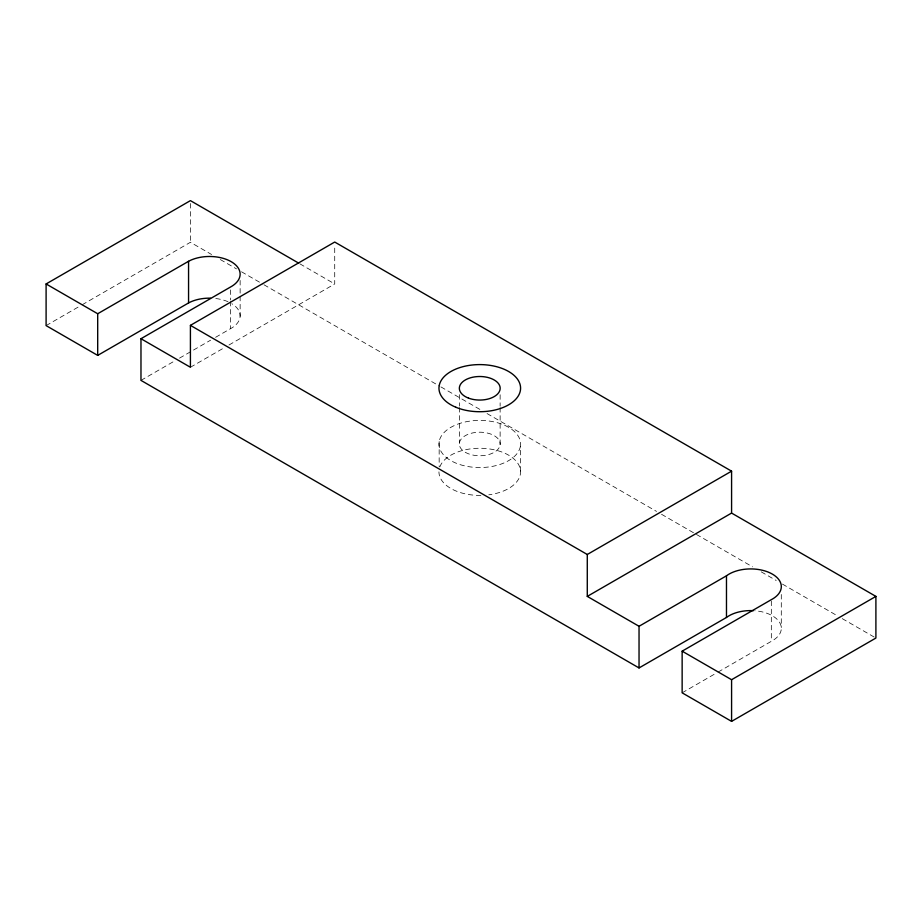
<?xml version="1.0" encoding="UTF-8"?>
<svg xmlns="http://www.w3.org/2000/svg" width="922" height="922" viewBox="0 0 922 922"><rect width="100%" height="100%" fill="white"/><g stroke="black" fill="none" stroke-linecap="round" stroke-linejoin="round"><path stroke-width="0.69" stroke-dasharray="4.61 3.46" d="M46.1 325.604L80.929 305.493M82.173 304.779L190.416 242.29L211.599 254.518M140.974 380.383L174.546 360.998M179.525 358.128L210.608 340.183M215.587 337.314L230.5 328.693A30.61 17.679 0 0 0 231.837 303.707M190.416 367.267L224 347.871M228.979 345.001L334.721 283.953L334.721 244.837M682.142 692.825L716.82 672.795M718.065 672.08L771.322 641.332A30.61 17.679 0 0 0 779.931 622.995A30.61 17.679 0 0 0 754.784 610.744M299.892 263.842L334.721 283.953M220.323 259.555L236.528 268.913M241.518 271.794L262.701 284.022M263.946 284.748L439.679 386.203M440.923 386.917L480.811 409.944M487.047 413.552L656.545 511.41M661.535 514.292L695.176 533.711M696.433 534.437L752.513 566.811M761.238 571.847L776.197 580.491M782.421 584.087L837.268 615.746M842.247 618.627L875.9 638.047M781.291 594.494L781.291 627.536M771.322 601.098L771.322 641.332M520.365 446.409A40.822 23.569 0 0 1 455.814 463.063A40.822 23.569 0 0 1 463.109 422.46A40.822 23.569 0 0 1 520.365 446.409L520.365 474.265M500.127 394.743L500.127 406.164M500.127 407.593L500.127 444.715A20.411 11.779 0 0 1 468.468 453.797A20.411 11.779 0 0 1 470.693 433.421A20.411 11.779 0 0 1 500.127 444.715M459.387 394.685L459.387 406.106M459.387 407.536L459.387 443.24M439.16 441.546L439.16 466.613M240.135 280.449L240.135 294.81M240.135 296.25L240.135 316.361M230.5 289.911L230.5 299.961M230.5 301.402L230.5 328.693M190.416 203.508L190.416 242.29M215.783 298.521A30.61 17.679 0 0 1 228.276 301.84M439.817 466.97A40.822 23.569 0 0 1 482.379 448.311A40.822 23.569 0 0 1 520.446 469.955A40.822 23.569 0 0 1 488.81 494.814M480.881 495.391A40.822 23.569 0 0 1 438.941 471.857"/><path stroke-width="1.38" d="M210.481 298.152A30.61 17.679 0 0 0 188.561 302.946L97.697 355.396L46.1 325.604L46.1 283.953L190.416 200.627L298.647 263.116M46.1 283.953L97.697 313.745L188.561 261.283A30.61 17.679 0 0 1 231.837 262.055A30.61 17.679 0 0 1 230.5 287.03L140.974 338.72L140.974 380.383L639.038 667.943L726.478 617.463A30.61 17.679 0 0 1 753.458 610.664M190.416 325.362L334.721 242.048L731.584 471.165L731.584 513.07L875.9 596.396L875.9 638.047L731.584 721.373L682.142 692.825L682.142 651.163L771.322 599.669A30.61 17.679 0 0 0 771.449 573.599A30.61 17.679 0 0 0 726.478 575.801L639.038 626.28L587.279 596.396L587.279 554.491L190.416 325.362L190.416 367.267L140.974 338.72M587.279 554.491L731.584 471.165M587.279 596.396L731.584 513.07M682.142 651.163L731.584 679.71L875.9 596.396M731.584 679.71L731.584 721.373M726.478 575.801L726.478 617.463M639.038 626.28L639.038 667.943M188.561 261.283L188.561 302.946M97.697 313.745L97.697 355.396M468.468 398.097A20.411 11.779 0 0 0 500.127 389.026A20.411 11.779 0 0 0 470.693 377.732A20.411 11.779 0 0 0 468.468 398.097M455.814 407.236A40.822 23.569 0 0 0 520.365 390.594A40.822 23.569 0 0 0 463.109 366.645A40.822 23.569 0 0 0 455.814 407.236"/></g></svg>
